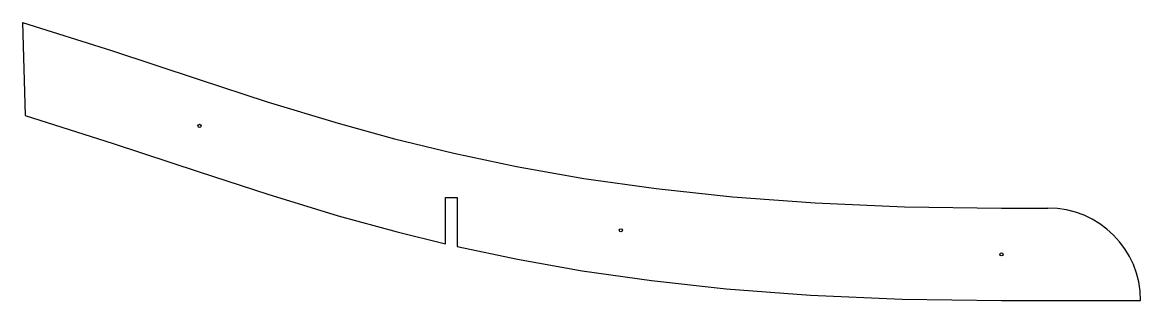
# Model space of a CAD drawing. Extents: x -12.5 to 11.6, y -4.3 to 1.7.
import ezdxf

# ---------------------------------------------------------------- set-up
doc = ezdxf.new("R2010")
doc.units = 0
doc.header["$MEASUREMENT"] = 0
doc.layers.add('VISIBLE', color=7, linetype='CONTINUOUS')

msp = doc.modelspace()

# ---------------------------------------------------------------- linework, layer by layer
at = {"layer": 'VISIBLE'}
for p, q in [((-12.493, 1.691), (-12.435, -0.319)), ((-3.364, -3.091), (-3.364, -2.091)), ((-3.364, -2.091), (-3.114, -2.091)), ((-3.114, -2.091), (-3.114, -3.149)), ((8.633, -2.317), (9.636, -2.317)), ((8.636, -4.317), (11.636, -4.317))]:
    msp.add_line(p, q, dxfattribs=at)
for points in [[(-12.493, 1.691), (-10.573, 1.084), (-8.699, 0.462), (-7.213, -0.022), (-5.676, -0.489)], [(-12.435, -0.319), (-10.533, -0.922), (-8.675, -1.539), (-7.2, -2.02), (-5.676, -2.484)], [(-5.676, -0.489), (-4.462, -0.823), (-3.184, -1.136), (-1.828, -1.423), (-0.379, -1.679), (1.179, -1.899), (2.829, -2.074), (4.611, -2.206), (6.542, -2.288), (8.633, -2.317)], [(-5.676, -2.484), (-4.408, -2.833), (-3.364, -3.091)], [(-3.114, -3.149), (-1.806, -3.424), (-0.411, -3.671), (1.084, -3.885), (2.692, -4.061), (4.514, -4.199), (6.49, -4.286), (8.636, -4.317)]]:
    msp.add_lwpolyline(points, dxfattribs=at)
for centre in [(-8.671, -0.544), (0.42, -2.798), (8.634, -3.317)]:
    msp.add_circle(centre, 0.0344, dxfattribs=at)
msp.add_arc((9.636, -4.317), 2, 0, 90, dxfattribs=at)

doc.saveas('drawing.dxf')
